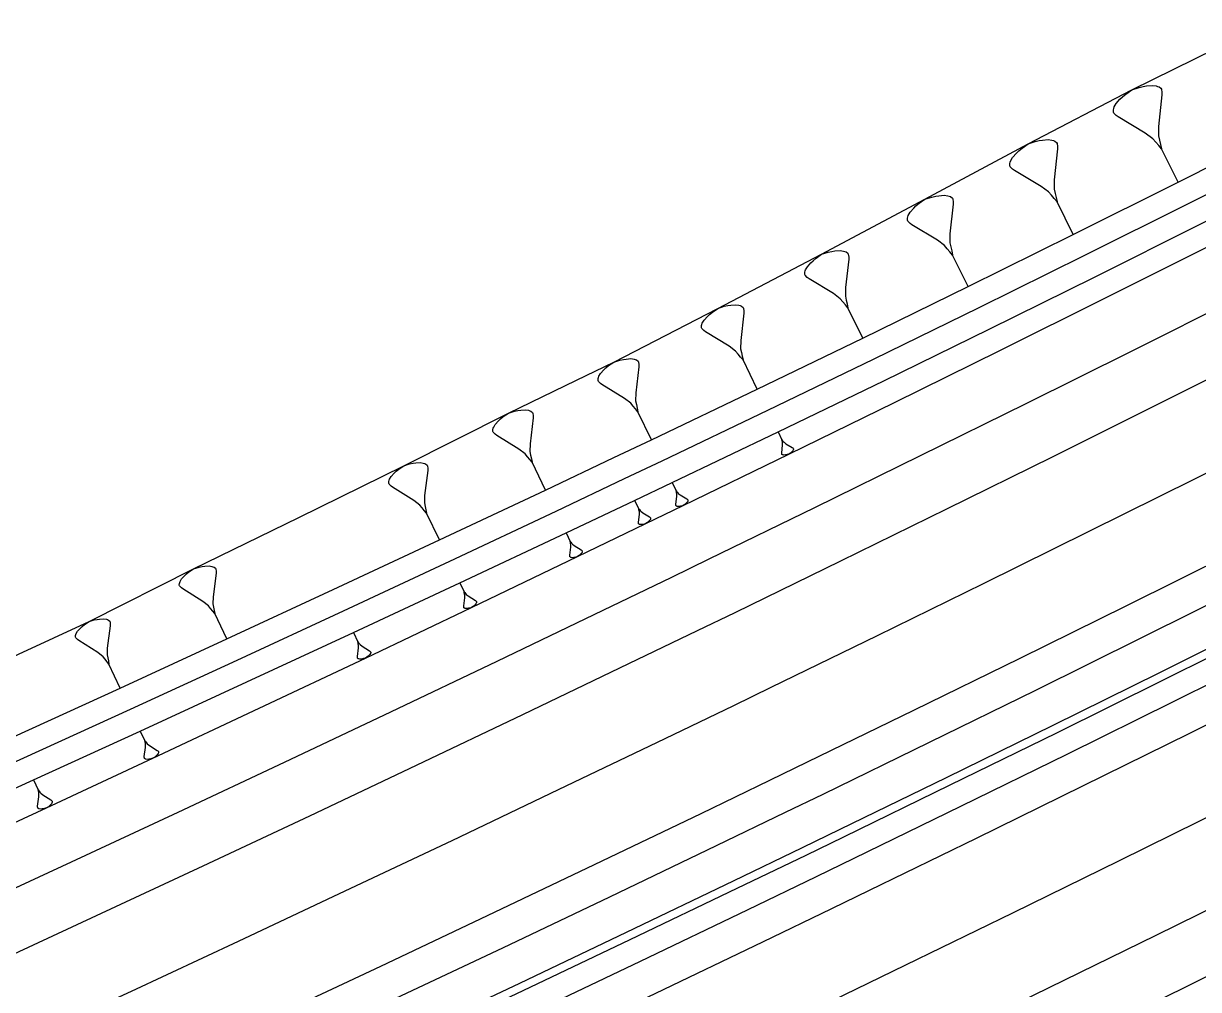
# Model space of a CAD drawing. Extents: x 384551 to 386632, y 802806 to 803252.
# Drawn here: x 386247.69 to 386297.2, y 803018.78 to 803059.46 of the extents above; entities that cross this region are included whole.
import ezdxf

# ---------------------------------------------------------------- set-up
doc = ezdxf.new("R2010")
doc.units = 0
doc.layers.get('0').update_dxf_attribs({"linetype": 'CONTINUOUS'})

msp = doc.modelspace()

# ---------------------------------------------------------------- linework, layer by layer
at = {"color": 7}
for p, q in [((386293.9919, 803056.3674), (386294.1322, 803056.4881)), ((386294.1322, 803056.4881), (386294.3929, 803056.6692)), ((386294.3929, 803056.6692), (386294.6939, 803056.7701)), ((386294.6939, 803056.7701), (386294.8746, 803056.8106)), ((386294.8746, 803056.8106), (386295.0151, 803056.8309)), ((386295.0151, 803056.8309), (386295.256, 803056.8514)), ((386295.256, 803056.8514), (386295.4166, 803056.8315)), ((386295.4166, 803056.8315), (386295.4769, 803056.8116)), ((386295.4769, 803056.8116), (386295.5372, 803056.7916)), ((386295.6582, 803056.4505), (386295.5199, 803055.1251)), ((386295.5372, 803056.7916), (386295.6176, 803056.7315)), ((386295.6176, 803056.7315), (386295.6377, 803056.6914)), ((386295.6377, 803056.6914), (386295.658, 803056.5509)), ((386295.658, 803056.5509), (386295.6582, 803056.4505)), ((386293.6312, 803055.8849), (386293.6512, 803055.9451)), ((386293.6512, 803055.9451), (386293.7313, 803056.0858)), ((386293.7313, 803056.0858), (386293.8916, 803056.2668)), ((386293.8916, 803056.2668), (386293.9919, 803056.3674)), ((386293.6113, 803055.8246), (386293.6312, 803055.8849)), ((386293.6114, 803055.7242), (386293.6113, 803055.8246)), ((386293.6316, 803055.6841), (386293.6114, 803055.7242)), ((386293.7321, 803055.5839), (386293.6316, 803055.6841)), ((386293.8126, 803055.5238), (386293.7321, 803055.5839)), ((386294.9582, 803054.843), (386293.8126, 803055.5238)), ((386295.5199, 803055.1251), (386295.5206, 803054.7235)), ((386290.0192, 803054.3934), (386290.3147, 803054.4915)), ((386290.3147, 803054.4915), (386290.492, 803054.5307)), ((386290.492, 803054.5307), (386290.6299, 803054.5503)), ((386290.6299, 803054.5503), (386290.8662, 803054.5697)), ((386290.8662, 803054.5697), (386291.0237, 803054.5498)), ((386291.0237, 803054.5498), (386291.0827, 803054.5301)), ((386291.0827, 803054.5301), (386291.1418, 803054.5103)), ((386291.1418, 803054.5103), (386291.2205, 803054.4512)), ((386291.2205, 803054.4512), (386291.2402, 803054.4118)), ((386295.2798, 803054.6026), (386294.9582, 803054.843)), ((386295.4005, 803054.4623), (386295.2798, 803054.6026)), ((386295.5212, 803054.3219), (386295.4005, 803054.4623)), ((386295.5206, 803054.7235), (386295.561, 803054.5429)), ((386295.561, 803054.5429), (386295.6015, 803054.3622)), ((386289.3688, 803053.8231), (386289.5265, 803054.0001)), ((386289.5265, 803054.0001), (386289.6251, 803054.0985)), ((386289.6251, 803054.0985), (386289.763, 803054.2165)), ((386289.763, 803054.2165), (386290.0192, 803054.3934)), ((386291.2596, 803054.1754), (386291.1203, 803052.8759)), ((386291.2402, 803054.4118), (386291.2597, 803054.2739)), ((386291.2597, 803054.2739), (386291.2596, 803054.1754)), ((386295.6419, 803054.1816), (386295.5212, 803054.3219)), ((386295.6015, 803054.3622), (386295.6419, 803054.1816)), ((386296.347, 803052.7773), (386295.6419, 803054.1816)), ((386289.2502, 803053.4687), (386289.2503, 803053.5672)), ((386289.2699, 803053.4293), (386289.2502, 803053.4687)), ((386289.2503, 803053.5672), (386289.2701, 803053.6262)), ((386289.2701, 803053.6262), (386289.2898, 803053.6853)), ((386289.2898, 803053.6853), (386289.3688, 803053.8231)), ((386289.3682, 803053.3308), (386289.2699, 803053.4293)), ((386289.4469, 803053.2716), (386289.3682, 803053.3308)), ((386290.5686, 803052.6008), (386289.4469, 803053.2716)), ((386290.8834, 803052.3642), (386290.5686, 803052.6008)), ((386291.1203, 803052.8759), (386291.1199, 803052.4821)), ((386291.1199, 803052.4821), (386291.1591, 803052.3048)), ((386285.4276, 803051.8896), (386285.6741, 803052.0588)), ((386285.6741, 803052.0588), (386285.9582, 803052.1522)), ((386285.9582, 803052.1522), (386286.1285, 803052.1894)), ((386286.1285, 803052.1894), (386286.2609, 803052.2078)), ((386286.2609, 803052.2078), (386286.4879, 803052.2258)), ((386286.4879, 803052.2258), (386286.6392, 803052.2063)), ((386286.6392, 803052.2063), (386286.6958, 803052.1872)), ((386286.6958, 803052.1872), (386286.7525, 803052.1681)), ((386286.7525, 803052.1681), (386286.8279, 803052.111)), ((386286.8279, 803052.111), (386286.8466, 803052.0732)), ((386286.8466, 803052.0732), (386286.865, 803051.9407)), ((386291.0014, 803052.2262), (386290.8834, 803052.3642)), ((386291.1194, 803052.0882), (386291.0014, 803052.2262)), ((386291.2374, 803051.9502), (386291.1194, 803052.0882)), ((386291.1591, 803052.3048), (386291.1983, 803052.1275)), ((386291.1983, 803052.1275), (386291.2374, 803051.9502)), ((386284.9718, 803051.3807), (386285.048, 803051.5128)), ((386285.048, 803051.5128), (386285.1999, 803051.6824)), ((386285.1999, 803051.6824), (386285.2948, 803051.7766)), ((386285.2948, 803051.7766), (386285.4276, 803051.8896)), ((386286.8647, 803051.8462), (386286.7275, 803050.5986)), ((386286.865, 803051.9407), (386286.8647, 803051.8462)), ((386291.9251, 803050.571), (386291.2374, 803051.9502)), ((386284.9332, 803051.1729), (386284.9336, 803051.2674)), ((386284.952, 803051.135), (386284.9332, 803051.1729)), ((386284.9336, 803051.2674), (386284.9527, 803051.3241)), ((386285.0461, 803051.0401), (386284.952, 803051.135)), ((386284.9527, 803051.3241), (386284.9718, 803051.3807)), ((386285.1216, 803050.983), (386285.0461, 803051.0401)), ((386286.197, 803050.3359), (386285.1216, 803050.983)), ((386286.7275, 803050.5986), (386286.726, 803050.2204)), ((386286.4986, 803050.1078), (386286.197, 803050.3359)), ((386286.6116, 803049.975), (386286.4986, 803050.1078)), ((386286.7245, 803049.8422), (386286.6116, 803049.975)), ((386286.726, 803050.2204), (386286.7632, 803050.0501)), ((386286.7632, 803050.0501), (386286.8003, 803049.8797)), ((386280.9556, 803049.4714), (386281.0832, 803049.5793)), ((386281.0832, 803049.5793), (386281.3199, 803049.7408)), ((386281.3199, 803049.7408), (386281.5923, 803049.8296)), ((386281.5923, 803049.8296), (386281.7556, 803049.8647)), ((386281.7556, 803049.8647), (386281.8826, 803049.882)), ((386281.8826, 803049.882), (386282.1002, 803049.8987)), ((386282.1002, 803049.8987), (386282.2451, 803049.8796)), ((386282.2451, 803049.8796), (386282.2993, 803049.8611)), ((386282.2993, 803049.8611), (386282.3535, 803049.8426)), ((386282.4602, 803049.5338), (386282.3254, 803048.3387)), ((386282.3535, 803049.8426), (386282.4257, 803049.7878)), ((386282.4257, 803049.7878), (386282.4435, 803049.7514)), ((386282.4435, 803049.7514), (386282.4608, 803049.6245)), ((386282.4608, 803049.6245), (386282.4602, 803049.5338)), ((386286.8375, 803049.7094), (386286.7245, 803049.8422)), ((386286.8003, 803049.8797), (386286.8375, 803049.7094)), ((386287.4942, 803048.3831), (386286.8375, 803049.7094)), ((386280.6075, 803048.8938), (386280.6081, 803048.9844)), ((386280.6081, 803048.9844), (386280.6265, 803049.0386)), ((386280.6265, 803049.0386), (386280.645, 803049.0929)), ((386280.645, 803049.0929), (386280.7184, 803049.2192)), ((386280.7184, 803049.2192), (386280.8644, 803049.3814)), ((386280.8644, 803049.3814), (386280.9556, 803049.4714)), ((386280.6253, 803048.8574), (386280.6075, 803048.8938)), ((386280.7153, 803048.7662), (386280.6253, 803048.8574)), ((386280.7875, 803048.7113), (386280.7153, 803048.7662)), ((386281.8163, 803048.0883), (386280.7875, 803048.7113)), ((386282.1048, 803047.8689), (386281.8163, 803048.0883)), ((386282.3254, 803048.3387), (386282.323, 803047.9762)), ((386276.944, 803047.465), (386277.2067, 803047.5498)), ((386277.2067, 803047.5498), (386277.3641, 803047.5833)), ((386277.3641, 803047.5833), (386277.4865, 803047.5996)), ((386277.4865, 803047.5996), (386277.6962, 803047.6151)), ((386277.6962, 803047.6151), (386277.8357, 803047.5963)), ((386277.8357, 803047.5963), (386277.8879, 803047.5783)), ((386277.8879, 803047.5783), (386277.9401, 803047.5604)), ((386277.9401, 803047.5604), (386278.0094, 803047.5074)), ((386278.0094, 803047.5074), (386278.0266, 803047.4723)), ((386282.2127, 803047.7414), (386282.1048, 803047.8689)), ((386282.3206, 803047.6138), (386282.2127, 803047.7414)), ((386282.4285, 803047.4862), (386282.3206, 803047.6138)), ((386282.323, 803047.9762), (386282.3582, 803047.8129)), ((386282.3582, 803047.8129), (386282.3933, 803047.6495)), ((386282.3933, 803047.6495), (386282.4285, 803047.4862)), ((386276.3631, 803046.9642), (386276.5043, 803047.12)), ((386276.5043, 803047.12), (386276.5924, 803047.2064)), ((386276.5924, 803047.2064), (386276.7156, 803047.31)), ((386276.7156, 803047.31), (386276.944, 803047.465)), ((386278.042, 803047.2626), (386277.909, 803046.1115)), ((386278.0266, 803047.4723), (386278.0429, 803047.3499)), ((386278.0429, 803047.3499), (386278.042, 803047.2626)), ((386283.0543, 803046.2135), (386282.4285, 803047.4862)), ((386276.2554, 803046.6509), (386276.2562, 803046.7382)), ((386276.2725, 803046.6158), (386276.2554, 803046.6509)), ((386276.2562, 803046.7382), (386276.2742, 803046.7904)), ((386276.359, 803046.5277), (386276.2725, 803046.6158)), ((386276.2742, 803046.7904), (386276.2921, 803046.8426)), ((386276.2921, 803046.8426), (386276.3631, 803046.9642)), ((386276.4283, 803046.4747), (386276.359, 803046.5277)), ((386277.4178, 803045.8717), (386276.4283, 803046.4747)), ((386277.909, 803046.1115), (386277.9057, 803045.7624)), ((386277.6952, 803045.6596), (386277.4178, 803045.8717)), ((386277.7988, 803045.5364), (386277.6952, 803045.6596)), ((386277.9024, 803045.4132), (386277.7988, 803045.5364)), ((386277.9057, 803045.7624), (386277.9391, 803045.6049)), ((386277.9391, 803045.6049), (386277.9725, 803045.4475)), ((386272.2217, 803044.9563), (386272.3403, 803045.0555)), ((386272.3403, 803045.0555), (386272.5603, 803045.2039)), ((386272.5603, 803045.2039), (386272.813, 803045.2847)), ((386272.813, 803045.2847), (386272.9644, 803045.3164)), ((386272.9644, 803045.3164), (386273.082, 803045.3317)), ((386273.082, 803045.3317), (386273.2835, 803045.346)), ((386273.2835, 803045.346), (386273.4175, 803045.3276)), ((386273.4175, 803045.3276), (386273.4677, 803045.3102)), ((386273.4677, 803045.3102), (386273.5178, 803045.2928)), ((386273.5178, 803045.2928), (386273.5843, 803045.2417)), ((386273.5843, 803045.2417), (386273.6006, 803045.2079)), ((386273.6006, 803045.2079), (386273.616, 803045.0903)), ((386273.616, 803045.0903), (386273.615, 803045.0064)), ((386278.006, 803045.29), (386277.9024, 803045.4132)), ((386277.9725, 803045.4475), (386278.006, 803045.29)), ((386278.6055, 803044.0622), (386278.006, 803045.29)), ((386271.8974, 803044.5072), (386271.9148, 803044.5573)), ((386271.9148, 803044.5573), (386271.9322, 803044.6075)), ((386271.9322, 803044.6075), (386272.0007, 803044.7241)), ((386272.0007, 803044.7241), (386272.1368, 803044.8734)), ((386272.1368, 803044.8734), (386272.2217, 803044.9563)), ((386273.615, 803045.0064), (386273.484, 803043.9006)), ((386271.8964, 803044.4233), (386271.8974, 803044.5072)), ((386271.9127, 803044.3896), (386271.8964, 803044.4233)), ((386271.9956, 803044.3047), (386271.9127, 803044.3896)), ((386272.0621, 803044.2535), (386271.9956, 803044.3047)), ((386273.0114, 803043.6714), (386272.0621, 803044.2535)), ((386273.2774, 803043.4668), (386273.0114, 803043.6714)), ((386273.484, 803043.9006), (386273.4799, 803043.565)), ((386273.4799, 803043.565), (386273.5116, 803043.4136)), ((386267.906, 803042.9053), (386268.1236, 803043.0511)), ((386268.1236, 803043.0511), (386268.3733, 803043.1302)), ((386268.3733, 803043.1302), (386268.5229, 803043.1611)), ((386268.5229, 803043.1611), (386268.6391, 803043.1759)), ((386268.6391, 803043.1759), (386268.8381, 803043.1895)), ((386268.8381, 803043.1895), (386268.9704, 803043.171)), ((386268.9704, 803043.171), (386269.0198, 803043.1537)), ((386269.0198, 803043.1537), (386269.0692, 803043.1364)), ((386269.0692, 803043.1364), (386269.1348, 803043.0857)), ((386269.1348, 803043.0857), (386269.1508, 803043.0523)), ((386269.1508, 803043.0523), (386269.1657, 803042.9361)), ((386273.3766, 803043.3482), (386273.2774, 803043.4668)), ((386273.4758, 803043.2295), (386273.3766, 803043.3482)), ((386273.575, 803043.1108), (386273.4758, 803043.2295)), ((386273.5116, 803043.4136), (386273.5433, 803043.2622)), ((386273.5433, 803043.2622), (386273.575, 803043.1108)), ((386274.1479, 803041.9293), (386273.575, 803043.1108)), ((386267.5018, 803042.464), (386267.5698, 803042.579)), ((386267.5698, 803042.579), (386267.7045, 803042.726)), ((386267.7045, 803042.726), (386267.7886, 803042.8076)), ((386267.7886, 803042.8076), (386267.906, 803042.9053)), ((386269.1644, 803042.8533), (386269.0321, 803041.7618)), ((386269.1657, 803042.9361), (386269.1644, 803042.8533)), ((386267.4659, 803042.2823), (386267.4672, 803042.3651)), ((386267.482, 803042.2489), (386267.4659, 803042.2823)), ((386267.4672, 803042.3651), (386267.4845, 803042.4146)), ((386267.5636, 803042.1649), (386267.482, 803042.2489)), ((386267.4845, 803042.4146), (386267.5018, 803042.464)), ((386267.6291, 803042.1142), (386267.5636, 803042.1649)), ((386268.5648, 803041.5368), (386267.6291, 803042.1142)), ((386279.483, 803042.265), (386279.6481, 803041.9268)), ((386269.0321, 803041.7618), (386269.0271, 803041.4305)), ((386279.6382, 803041.3834), (386279.6748, 803041.7005)), ((386279.6481, 803041.9268), (386279.6767, 803041.8928)), ((386279.6573, 803041.8834), (386279.6481, 803041.9268)), ((386279.6665, 803041.84), (386279.6573, 803041.8834)), ((386279.6757, 803041.7967), (386279.6665, 803041.84)), ((386279.6748, 803041.7005), (386279.6757, 803041.7967)), ((386279.6767, 803041.8928), (386279.7052, 803041.8589)), ((386279.7052, 803041.8589), (386279.7337, 803041.825)), ((386279.7337, 803041.825), (386279.8101, 803041.7665)), ((386279.8101, 803041.7665), (386280.0827, 803041.6005)), ((386280.0827, 803041.6005), (386280.1018, 803041.5859)), ((386280.1018, 803041.5859), (386280.1256, 803041.5616)), ((386280.1256, 803041.5616), (386280.1303, 803041.5519)), ((386268.8268, 803041.3341), (386268.5648, 803041.5368)), ((386268.9245, 803041.2166), (386268.8268, 803041.3341)), ((386269.0221, 803041.0992), (386268.9245, 803041.2166)), ((386269.1198, 803040.9818), (386269.0221, 803041.0992)), ((386269.0271, 803041.4305), (386269.058, 803041.2809)), ((386269.058, 803041.2809), (386269.0889, 803041.1313)), ((386269.0889, 803041.1313), (386269.1198, 803040.9818)), ((386279.638, 803041.3594), (386279.6382, 803041.3834)), ((386279.6424, 803041.3257), (386279.638, 803041.3594)), ((386279.6472, 803041.316), (386279.6424, 803041.3257)), ((386279.6663, 803041.3014), (386279.6472, 803041.316)), ((386279.6806, 803041.2965), (386279.6663, 803041.3014)), ((386279.695, 803041.2915), (386279.6806, 803041.2965)), ((386279.7335, 803041.2864), (386279.695, 803041.2915)), ((386279.7912, 803041.2906), (386279.7335, 803041.2864)), ((386279.8249, 803041.2951), (386279.7912, 803041.2906)), ((386279.8683, 803041.3043), (386279.8249, 803041.2951)), ((386279.9406, 803041.3277), (386279.8683, 803041.3043)), ((386280.0036, 803041.3704), (386279.9406, 803041.3277)), ((386280.0375, 803041.3989), (386280.0036, 803041.3704)), ((386280.0618, 803041.4227), (386280.0375, 803041.3989)), ((386280.1006, 803041.4656), (386280.0618, 803041.4227)), ((386280.1202, 803041.4991), (386280.1006, 803041.4656)), ((386280.1251, 803041.5135), (386280.1202, 803041.4991)), ((386280.1301, 803041.5279), (386280.1251, 803041.5135)), ((386280.1303, 803041.5519), (386280.1301, 803041.5279)), ((386263.3117, 803040.5238), (386263.393, 803040.6023)), ((386263.393, 803040.6023), (386263.5064, 803040.6961)), ((386263.5064, 803040.6961), (386263.7166, 803040.8361)), ((386263.7166, 803040.8361), (386263.9575, 803040.9117)), ((386263.9575, 803040.9117), (386264.1018, 803040.9411)), ((386264.1018, 803040.9411), (386264.2139, 803040.9551)), ((386264.2139, 803040.9551), (386264.4058, 803040.9676)), ((386264.4058, 803040.9676), (386264.5333, 803040.9494)), ((386264.5333, 803040.9494), (386264.5809, 803040.9326)), ((386264.5809, 803040.9326), (386264.6285, 803040.9158)), ((386264.7195, 803040.6426), (386264.589, 803039.5907)), ((386264.6285, 803040.9158), (386264.6915, 803040.8667)), ((386264.6915, 803040.8667), (386264.7069, 803040.8345)), ((386264.7069, 803040.8345), (386264.7209, 803040.7224)), ((386264.7209, 803040.7224), (386264.7195, 803040.6426)), ((386269.6822, 803039.8136), (386269.1198, 803040.9818)), ((386263.0805, 803040.0967), (386263.0819, 803040.1765)), ((386263.0959, 803040.0644), (386263.0805, 803040.0967)), ((386263.0819, 803040.1765), (386263.0987, 803040.2241)), ((386263.0987, 803040.2241), (386263.1155, 803040.2718)), ((386263.1155, 803040.2718), (386263.1814, 803040.3824)), ((386263.1814, 803040.3824), (386263.3117, 803040.5238)), ((386275.0204, 803040.1296), (386275.1897, 803039.7805)), ((386263.1743, 803039.9832), (386263.0959, 803040.0644)), ((386263.2373, 803039.9341), (386263.1743, 803039.9832)), ((386264.1379, 803039.375), (386263.2373, 803039.9341)), ((386264.589, 803039.5907), (386264.5833, 803039.2713)), ((386275.1897, 803039.7805), (386275.219, 803039.7454)), ((386275.199, 803039.7358), (386275.1897, 803039.7805)), ((386275.2084, 803039.691), (386275.199, 803039.7358)), ((386275.2178, 803039.6463), (386275.2084, 803039.691)), ((386275.2166, 803039.5471), (386275.2178, 803039.6463)), ((386275.219, 803039.7454), (386275.2483, 803039.7104)), ((386275.2483, 803039.7104), (386275.2776, 803039.6753)), ((386275.2776, 803039.6753), (386275.3562, 803039.6148)), ((386275.3562, 803039.6148), (386275.6367, 803039.4428)), ((386264.39, 803039.1789), (386264.1379, 803039.375)), ((386264.4838, 803039.0654), (386264.39, 803039.1789)), ((386264.5833, 803039.2713), (386264.6127, 803039.127)), ((386264.6127, 803039.127), (386264.6421, 803038.9827)), ((386273.441, 803039.3793), (386273.612, 803039.0258)), ((386275.1776, 803039.1956), (386275.1779, 803039.2204)), ((386275.1821, 803039.1608), (386275.1776, 803039.1956)), ((386275.1779, 803039.2204), (386275.2166, 803039.5471)), ((386275.1869, 803039.1508), (386275.1821, 803039.1608)), ((386275.2066, 803039.1357), (386275.1869, 803039.1508)), ((386275.2214, 803039.1306), (386275.2066, 803039.1357)), ((386275.2362, 803039.1254), (386275.2214, 803039.1306)), ((386275.2758, 803039.12), (386275.2362, 803039.1254)), ((386275.3354, 803039.1242), (386275.2758, 803039.12)), ((386275.3701, 803039.1288), (386275.3354, 803039.1242)), ((386275.4149, 803039.1381), (386275.3701, 803039.1288)), ((386275.4895, 803039.162), (386275.4149, 803039.1381)), ((386275.5545, 803039.2059), (386275.4895, 803039.162)), ((386275.5896, 803039.2352), (386275.5545, 803039.2059)), ((386275.6147, 803039.2597), (386275.5896, 803039.2352)), ((386275.6549, 803039.3038), (386275.6147, 803039.2597)), ((386275.6367, 803039.4428), (386275.6564, 803039.4277)), ((386275.6751, 803039.3383), (386275.6549, 803039.3038)), ((386275.6564, 803039.4277), (386275.6809, 803039.4026)), ((386275.6803, 803039.3531), (386275.6751, 803039.3383)), ((386275.6854, 803039.3679), (386275.6803, 803039.3531)), ((386275.6809, 803039.4026), (386275.6857, 803039.3927)), ((386275.6857, 803039.3927), (386275.6854, 803039.3679)), ((386264.5776, 803038.9519), (386264.4838, 803039.0654)), ((386264.6714, 803038.8384), (386264.5776, 803038.9519)), ((386264.6421, 803038.9827), (386264.6714, 803038.8384)), ((386265.2105, 803037.7107), (386264.6714, 803038.8384)), ((386273.5995, 803038.4589), (386273.639, 803038.7896)), ((386273.612, 803039.0258), (386273.6416, 803038.9903)), ((386273.6214, 803038.9805), (386273.612, 803039.0258)), ((386273.6308, 803038.9352), (386273.6214, 803038.9805)), ((386273.6403, 803038.8899), (386273.6308, 803038.9352)), ((386273.639, 803038.7896), (386273.6403, 803038.8899)), ((386273.6416, 803038.9903), (386273.6712, 803038.9548)), ((386273.6712, 803038.9548), (386273.7009, 803038.9192)), ((386273.7009, 803038.9192), (386273.7804, 803038.858)), ((386273.7804, 803038.858), (386274.0641, 803038.6836)), ((386274.0641, 803038.6836), (386274.084, 803038.6683)), ((386274.084, 803038.6683), (386274.1087, 803038.6429)), ((386274.1081, 803038.5927), (386274.1029, 803038.5777)), ((386274.1133, 803038.6077), (386274.1081, 803038.5927)), ((386274.1087, 803038.6429), (386274.1136, 803038.6328)), ((386274.1136, 803038.6328), (386274.1133, 803038.6077)), ((386273.5991, 803038.4338), (386273.5995, 803038.4589)), ((386273.6037, 803038.3986), (386273.5991, 803038.4338)), ((386273.6086, 803038.3885), (386273.6037, 803038.3986)), ((386273.6284, 803038.3732), (386273.6086, 803038.3885)), ((386273.6434, 803038.368), (386273.6284, 803038.3732)), ((386273.6584, 803038.3628), (386273.6434, 803038.368)), ((386273.6985, 803038.3572), (386273.6584, 803038.3628)), ((386273.7588, 803038.3614), (386273.6985, 803038.3572)), ((386273.794, 803038.366), (386273.7588, 803038.3614)), ((386273.8392, 803038.3754), (386273.794, 803038.366)), ((386273.9148, 803038.3995), (386273.8392, 803038.3754)), ((386273.9807, 803038.4438), (386273.9148, 803038.3995)), ((386274.0162, 803038.4735), (386273.9807, 803038.4438)), ((386274.0416, 803038.4982), (386274.0162, 803038.4735)), ((386274.0823, 803038.5428), (386274.0416, 803038.4982)), ((386274.1029, 803038.5777), (386274.0823, 803038.5428)), ((386270.5497, 803038.0115), (386270.7238, 803037.6497)), ((386270.7238, 803037.6497), (386270.7541, 803037.6133)), ((386270.7334, 803037.6034), (386270.7238, 803037.6497)), ((386270.743, 803037.557), (386270.7334, 803037.6034)), ((386270.7541, 803037.6133), (386270.7843, 803037.5769)), ((386270.71, 803037.07), (386270.751, 803037.4081)), ((386270.7526, 803037.5107), (386270.743, 803037.557)), ((386270.751, 803037.4081), (386270.7526, 803037.5107)), ((386270.7843, 803037.5769), (386270.8146, 803037.5406)), ((386270.8146, 803037.5406), (386270.8958, 803037.4778)), ((386270.8958, 803037.4778), (386271.1856, 803037.2989)), ((386271.1622, 803037.1094), (386271.1362, 803037.0842)), ((386271.2039, 803037.155), (386271.1622, 803037.1094)), ((386271.1856, 803037.2989), (386271.2059, 803037.2832)), ((386271.225, 803037.1906), (386271.2039, 803037.155)), ((386271.2059, 803037.2832), (386271.2311, 803037.2572)), ((386271.2304, 803037.2059), (386271.225, 803037.1906)), ((386271.2357, 803037.2212), (386271.2304, 803037.2059)), ((386271.2311, 803037.2572), (386271.2361, 803037.2469)), ((386271.2361, 803037.2469), (386271.2357, 803037.2212)), ((386255.2213, 803036.5949), (386255.3271, 803036.6075)), ((386255.3271, 803036.6075), (386255.5081, 803036.6183)), ((386255.5081, 803036.6183), (386255.6283, 803036.6004)), ((386270.7096, 803037.0444), (386270.71, 803037.07)), ((386270.7142, 803037.0084), (386270.7096, 803037.0444)), ((386270.7192, 803036.998), (386270.7142, 803037.0084)), ((386270.7395, 803036.9823), (386270.7192, 803036.998)), ((386270.7548, 803036.977), (386270.7395, 803036.9823)), ((386270.7701, 803036.9716), (386270.7548, 803036.977)), ((386270.8111, 803036.9659), (386270.7701, 803036.9716)), ((386270.8727, 803036.9701), (386270.8111, 803036.9659)), ((386270.9087, 803036.9747), (386270.8727, 803036.9701)), ((386270.9551, 803036.9842), (386270.9087, 803036.9747)), ((386271.0324, 803037.0087), (386270.9551, 803036.9842)), ((386271.0998, 803037.0539), (386271.0324, 803037.0087)), ((386271.1362, 803037.0842), (386271.0998, 803037.0539)), ((386254.3503, 803036.0728), (386254.474, 803036.2055)), ((386254.474, 803036.2055), (386254.551, 803036.279)), ((386254.551, 803036.279), (386254.6585, 803036.3669)), ((386254.6585, 803036.3669), (386254.8574, 803036.4979)), ((386254.8574, 803036.4979), (386255.0851, 803036.5679)), ((386255.0851, 803036.5679), (386255.2213, 803036.5949)), ((386255.6283, 803036.6004), (386255.6731, 803036.5843)), ((386255.6731, 803036.5843), (386255.7179, 803036.5682)), ((386255.8023, 803036.3101), (386255.6737, 803035.3187)), ((386255.7179, 803036.5682), (386255.7771, 803036.5216)), ((386255.7771, 803036.5216), (386255.7914, 803036.4912)), ((386255.7914, 803036.4912), (386255.804, 803036.3854)), ((386255.804, 803036.3854), (386255.8023, 803036.3101)), ((386254.2536, 803035.8038), (386254.2554, 803035.8791)), ((386254.268, 803035.7734), (386254.2536, 803035.8038)), ((386254.2554, 803035.8791), (386254.2715, 803035.9239)), ((386254.3415, 803035.6963), (386254.268, 803035.7734)), ((386254.2715, 803035.9239), (386254.2876, 803035.9688)), ((386254.2876, 803035.9688), (386254.3503, 803036.0728)), ((386254.4007, 803035.6497), (386254.3415, 803035.6963)), ((386255.2471, 803035.1177), (386254.4007, 803035.6497)), ((386266.073, 803035.9063), (386266.2521, 803035.5316)), ((386255.6737, 803035.3187), (386255.6667, 803035.0175)), ((386266.2361, 803034.9321), (386266.2795, 803035.2816)), ((386266.2521, 803035.5316), (386266.2833, 803035.4939)), ((386266.2618, 803035.4836), (386266.2521, 803035.5316)), ((386266.2716, 803035.4357), (386266.2618, 803035.4836)), ((386266.2814, 803035.3878), (386266.2716, 803035.4357)), ((386266.2795, 803035.2816), (386266.2814, 803035.3878)), ((386266.2833, 803035.4939), (386266.3144, 803035.4562)), ((386266.3144, 803035.4562), (386266.3456, 803035.4185)), ((386266.3456, 803035.4185), (386266.4294, 803035.3533)), ((386266.4294, 803035.3533), (386266.7286, 803035.1675)), ((386266.7286, 803035.1675), (386266.7495, 803035.1512)), ((386266.7495, 803035.1512), (386266.7756, 803035.1242)), ((386266.7756, 803035.1242), (386266.7807, 803035.1135)), ((386255.4838, 803034.9314), (386255.2471, 803035.1177)), ((386255.5717, 803034.8239), (386255.4838, 803034.9314)), ((386255.6596, 803034.7163), (386255.5717, 803034.8239)), ((386255.7475, 803034.6088), (386255.6596, 803034.7163)), ((386255.6667, 803035.0175), (386255.6936, 803034.8813)), ((386255.6936, 803034.8813), (386255.7206, 803034.7451)), ((386255.7206, 803034.7451), (386255.7475, 803034.6088)), ((386266.2357, 803034.9056), (386266.2361, 803034.9321)), ((386266.2403, 803034.8684), (386266.2357, 803034.9056)), ((386266.2454, 803034.8577), (386266.2403, 803034.8684)), ((386266.2664, 803034.8414), (386266.2454, 803034.8577)), ((386266.2822, 803034.8358), (386266.2664, 803034.8414)), ((386266.298, 803034.8302), (386266.2822, 803034.8358)), ((386266.3403, 803034.8241), (386266.298, 803034.8302)), ((386266.4041, 803034.8283), (386266.3403, 803034.8241)), ((386266.4413, 803034.833), (386266.4041, 803034.8283)), ((386266.4893, 803034.8427), (386266.4413, 803034.833)), ((386266.5693, 803034.8678), (386266.4893, 803034.8427)), ((386266.6392, 803034.9144), (386266.5693, 803034.8678)), ((386266.6769, 803034.9455), (386266.6392, 803034.9144)), ((386266.7039, 803034.9716), (386266.6769, 803034.9455)), ((386266.7471, 803035.0186), (386266.7039, 803034.9716)), ((386266.769, 803035.0553), (386266.7471, 803035.0186)), ((386266.7746, 803035.0712), (386266.769, 803035.0553)), ((386266.7802, 803035.087), (386266.7746, 803035.0712)), ((386266.7807, 803035.1135), (386266.7802, 803035.087)), ((386250.1609, 803034.0708), (386250.2629, 803034.1537)), ((386250.2629, 803034.1537), (386250.4514, 803034.2771)), ((386250.4514, 803034.2771), (386250.667, 803034.3427)), ((386250.667, 803034.3427), (386250.796, 803034.3679)), ((386250.796, 803034.3679), (386250.8961, 803034.3795)), ((386250.8961, 803034.3795), (386251.0674, 803034.3893)), ((386251.0674, 803034.3893), (386251.181, 803034.3721)), ((386251.181, 803034.3721), (386251.2234, 803034.3567)), ((386251.2234, 803034.3567), (386251.2657, 803034.3413)), ((386251.2657, 803034.3413), (386251.3216, 803034.2971)), ((386251.3216, 803034.2971), (386251.3351, 803034.2682)), ((386251.3351, 803034.2682), (386251.3468, 803034.1681)), ((386251.3468, 803034.1681), (386251.3449, 803034.0969)), ((386256.25, 803033.5424), (386255.7475, 803034.6088)), ((386249.8783, 803033.6219), (386249.8802, 803033.6932)), ((386249.8802, 803033.6932), (386249.8955, 803033.7355)), ((386249.8955, 803033.7355), (386249.9109, 803033.7779)), ((386249.9109, 803033.7779), (386249.9705, 803033.8762)), ((386249.9705, 803033.8762), (386250.0878, 803034.0014)), ((386250.0878, 803034.0014), (386250.1609, 803034.0708)), ((386251.3449, 803034.0969), (386251.2206, 803033.1592)), ((386261.5906, 803033.8135), (386261.7745, 803033.4259)), ((386249.8918, 803033.5931), (386249.8783, 803033.6219)), ((386249.9612, 803033.52), (386249.8918, 803033.5931)), ((386250.0171, 803033.4757), (386249.9612, 803033.52)), ((386250.8165, 803032.9701), (386250.0171, 803033.4757)), ((386251.2206, 803033.1592), (386251.2132, 803032.8742)), ((386261.7563, 803032.8067), (386261.8021, 803033.1676)), ((386261.7745, 803033.4259), (386261.8066, 803033.3869)), ((386261.7845, 803033.3763), (386261.7745, 803033.4259)), ((386261.7944, 803033.3268), (386261.7845, 803033.3763)), ((386261.8043, 803033.2772), (386261.7944, 803033.3268)), ((386261.8021, 803033.1676), (386261.8043, 803033.2772)), ((386261.8066, 803033.3869), (386261.8387, 803033.3478)), ((386261.8387, 803033.3478), (386261.8708, 803033.3088)), ((386261.8708, 803033.3088), (386261.9571, 803033.2412)), ((386261.9571, 803033.2412), (386262.2657, 803033.0485)), ((386251.04, 803032.7932), (386250.8165, 803032.9701)), ((386251.1229, 803032.6913), (386251.04, 803032.7932)), ((386251.2058, 803032.5893), (386251.1229, 803032.6913)), ((386251.2132, 803032.8742), (386251.2383, 803032.7453)), ((386251.2383, 803032.7453), (386251.2635, 803032.6163)), ((386261.7557, 803032.7793), (386261.7563, 803032.8067)), ((386261.7604, 803032.7408), (386261.7557, 803032.7793)), ((386261.7657, 803032.7298), (386261.7604, 803032.7408)), ((386261.7873, 803032.7129), (386261.7657, 803032.7298)), ((386261.8036, 803032.7071), (386261.7873, 803032.7129)), ((386261.8199, 803032.7012), (386261.8036, 803032.7071)), ((386261.8637, 803032.6949), (386261.8199, 803032.7012)), ((386261.9295, 803032.699), (386261.8637, 803032.6949)), ((386261.968, 803032.7037), (386261.9295, 803032.699)), ((386262.0176, 803032.7136), (386261.968, 803032.7037)), ((386262.1003, 803032.7393), (386262.0176, 803032.7136)), ((386262.1726, 803032.7872), (386262.1003, 803032.7393)), ((386262.2116, 803032.8193), (386262.1726, 803032.7872)), ((386262.2396, 803032.8461), (386262.2116, 803032.8193)), ((386262.2844, 803032.8946), (386262.2396, 803032.8461)), ((386262.2657, 803033.0485), (386262.2873, 803033.0316)), ((386262.3072, 803032.9325), (386262.2844, 803032.8946)), ((386262.2873, 803033.0316), (386262.3141, 803033.0036)), ((386262.313, 803032.9488), (386262.3072, 803032.9325)), ((386262.3188, 803032.9651), (386262.313, 803032.9488)), ((386262.3141, 803033.0036), (386262.3194, 803032.9925)), ((386262.3194, 803032.9925), (386262.3188, 803032.9651)), ((386251.2886, 803032.4873), (386251.2058, 803032.5893)), ((386251.2635, 803032.6163), (386251.2886, 803032.4873)), ((386251.7612, 803031.477), (386251.2886, 803032.4873)), ((386252.6087, 803029.6654), (386252.8021, 803029.252)), ((386252.8021, 803029.252), (386252.836, 803029.2103)), ((386252.8124, 803029.1992), (386252.8021, 803029.252)), ((386252.8227, 803029.1464), (386252.8124, 803029.1992)), ((386252.836, 803029.2103), (386252.8699, 803029.1686)), ((386252.7791, 803028.5934), (386252.8299, 803028.9771)), ((386252.833, 803029.0937), (386252.8227, 803029.1464)), ((386252.8299, 803028.9771), (386252.833, 803029.0937)), ((386252.8699, 803029.1686), (386252.9038, 803029.1268)), ((386252.9038, 803029.1268), (386252.9953, 803029.0544)), ((386252.9953, 803029.0544), (386253.3224, 803028.8475)), ((386253.3415, 803028.6837), (386253.2935, 803028.6324)), ((386253.3224, 803028.8475), (386253.3453, 803028.8294)), ((386253.3659, 803028.7239), (386253.3415, 803028.6837)), ((386253.3453, 803028.8294), (386253.3737, 803028.7995)), ((386253.3721, 803028.7412), (386253.3659, 803028.7239)), ((386253.3784, 803028.7586), (386253.3721, 803028.7412)), ((386253.3737, 803028.7995), (386253.3792, 803028.7877)), ((386253.3792, 803028.7877), (386253.3784, 803028.7586)), ((386252.7783, 803028.5642), (386252.7791, 803028.5934)), ((386252.7831, 803028.5232), (386252.7783, 803028.5642)), ((386252.7886, 803028.5114), (386252.7831, 803028.5232)), ((386252.8114, 803028.4933), (386252.7886, 803028.5114)), ((386252.8288, 803028.4871), (386252.8114, 803028.4933)), ((386252.8461, 803028.4808), (386252.8288, 803028.4871)), ((386252.8926, 803028.4737), (386252.8461, 803028.4808)), ((386252.9627, 803028.4777), (386252.8926, 803028.4737)), ((386253.0037, 803028.4825), (386252.9627, 803028.4777)), ((386253.0565, 803028.4928), (386253.0037, 803028.4825)), ((386253.1447, 803028.5196), (386253.0565, 803028.4928)), ((386253.2218, 803028.5701), (386253.1447, 803028.5196)), ((386253.2635, 803028.604), (386253.2218, 803028.5701)), ((386253.2935, 803028.6324), (386253.2635, 803028.604)), ((386248.1093, 803027.6102), (386248.3073, 803027.1838)), ((386248.2817, 803026.5054), (386248.3352, 803026.9005)), ((386248.3073, 803027.1838), (386248.3421, 803027.1407)), ((386248.3177, 803027.1294), (386248.3073, 803027.1838)), ((386248.3282, 803027.075), (386248.3177, 803027.1294)), ((386248.3386, 803027.0206), (386248.3282, 803027.075)), ((386248.3352, 803026.9005), (386248.3386, 803027.0206)), ((386248.3421, 803027.1407), (386248.3769, 803027.0977)), ((386248.3769, 803027.0977), (386248.4117, 803027.0546)), ((386248.4117, 803027.0546), (386248.5057, 803026.9797)), ((386248.5057, 803026.9797), (386248.8421, 803026.7657)), ((386248.8421, 803026.7657), (386248.8656, 803026.747)), ((386248.8656, 803026.747), (386248.8948, 803026.7161)), ((386248.8948, 803026.7161), (386248.9004, 803026.7039)), ((386248.9004, 803026.7039), (386248.8995, 803026.6739)), ((386248.2808, 803026.4754), (386248.2817, 803026.5054)), ((386248.2856, 803026.4332), (386248.2808, 803026.4754)), ((386248.2913, 803026.421), (386248.2856, 803026.4332)), ((386248.3148, 803026.4023), (386248.2913, 803026.421)), ((386248.3326, 803026.3958), (386248.3148, 803026.4023)), ((386248.3505, 803026.3893), (386248.3326, 803026.3958)), ((386248.3983, 803026.3819), (386248.3505, 803026.3893)), ((386248.4705, 803026.3858), (386248.3983, 803026.3819)), ((386248.5128, 803026.3906), (386248.4705, 803026.3858)), ((386248.5671, 803026.401), (386248.5128, 803026.3906)), ((386248.6581, 803026.4285), (386248.5671, 803026.401)), ((386248.7377, 803026.4803), (386248.6581, 803026.4285)), ((386248.7808, 803026.5151), (386248.7377, 803026.4803)), ((386248.8117, 803026.5442), (386248.7808, 803026.5151)), ((386248.8613, 803026.5969), (386248.8117, 803026.5442)), ((386248.8865, 803026.6382), (386248.8613, 803026.5969)), ((386248.893, 803026.6561), (386248.8865, 803026.6382)), ((386248.8995, 803026.6739), (386248.893, 803026.6561))]:
    msp.add_line(p, q, dxfattribs=at)
at = {"color": 7, "linetype": 'CONTINUOUS'}
for points in [[(386245.9684, 803032.2201), (386250.4514, 803034.2771), (386254.8574, 803036.4979), (386259.2889, 803038.6635), (386263.7166, 803040.8361), (386268.1236, 803043.0511), (386270.9929, 803044.4413), (386272.5603, 803045.2039), (386276.944, 803047.465), (386281.3199, 803049.7408), (386285.6741, 803052.0588), (386290.0192, 803054.3934), (386294.3929, 803056.6692), (386298.821, 803058.8364), (386300, 803059.4587)], [(386300, 803053.4989), (386296.7958, 803051.8836), (386292.3714, 803049.6761), (386287.9379, 803047.4869), (386283.4955, 803045.3161), (386279.0442, 803043.1636), (386274.5841, 803041.0295), (386273.0056, 803040.2796), (386270.1159, 803038.9126), (386265.6417, 803036.8085), (386261.1618, 803034.7169), (386256.6762, 803032.6378), (386252.185, 803030.5712), (386247.6881, 803028.5172), (386243.1856, 803026.4757)], [(386243.6043, 803025.5675), (386248.1093, 803027.6102), (386252.6087, 803029.6654), (386257.1025, 803031.7332), (386261.5906, 803033.8135), (386266.073, 803035.9063), (386270.5497, 803038.0115), (386273.441, 803039.3793), (386275.0204, 803040.1296), (386279.483, 803042.265), (386283.9368, 803044.4187), (386288.3817, 803046.5908), (386292.8176, 803048.7812), (386297.2445, 803050.9899), (386300, 803052.379)], [(386246.2591, 803019.8091), (386250.7641, 803021.8936), (386255.2633, 803023.9907), (386259.7566, 803026.1002), (386264.244, 803028.2222), (386268.7256, 803030.3567), (386273.2012, 803032.5036), (386276.0917, 803033.8983), (386277.6708, 803034.6629), (386282.1344, 803036.8346), (386286.592, 803039.0188), (386291.0434, 803041.2153), (386295.4888, 803043.4241), (386299.928, 803045.6453), (386300, 803045.6816)], [(386210.5429, 803000), (386211.4087, 803000.3747), (386215.9678, 803002.3625), (386220.5214, 803004.3629), (386225.0694, 803006.376), (386229.6118, 803008.4018), (386234.1485, 803010.4401), (386238.6795, 803012.491), (386243.2049, 803014.5545), (386247.7245, 803016.6306), (386252.2383, 803018.7192), (386256.7463, 803020.8204), (386261.2484, 803022.9341), (386265.7447, 803025.0602), (386270.235, 803027.1989), (386274.7193, 803029.35), (386277.6155, 803030.7474), (386279.1977, 803031.5135), (386283.6701, 803033.6895), (386288.1363, 803035.8779), (386292.5965, 803038.0787), (386297.0506, 803040.2919), (386300, 803041.7677)], [(386219.2921, 803000), (386221.9336, 803001.1605), (386226.4905, 803003.1775), (386231.0417, 803005.2072), (386235.5873, 803007.2495), (386240.1272, 803009.3045), (386244.6614, 803011.372), (386249.1899, 803013.4522), (386253.7125, 803015.5449), (386258.2293, 803017.6501), (386262.7402, 803019.7679), (386267.2453, 803021.8982), (386271.7444, 803024.0411), (386276.2375, 803026.1964), (386279.1393, 803027.5965), (386280.7246, 803028.3642), (386285.2057, 803030.5444), (386289.6807, 803032.7371), (386294.1496, 803034.9422), (386298.6124, 803037.1597), (386300, 803037.854)], [(386234.0922, 803000), (386238.0539, 803001.78), (386242.609, 803003.8418), (386247.1584, 803005.9163), (386251.7019, 803008.0034), (386256.2397, 803010.1031), (386260.7716, 803012.2154), (386265.2976, 803014.3402), (386269.8177, 803016.4777), (386274.3319, 803018.6277), (386278.84, 803020.7902), (386281.7516, 803022.195), (386283.3422, 803022.9652), (386287.8382, 803025.1528), (386292.3282, 803027.3528), (386296.8121, 803029.5653), (386300, 803031.1493)], [(386242.6091, 803000), (386244.0567, 803000.6552), (386248.6149, 803002.7337), (386253.1673, 803004.8249), (386257.7139, 803006.9287), (386262.2546, 803009.0451), (386266.7894, 803011.1741), (386271.3183, 803013.3157), (386275.8413, 803015.4699), (386280.3582, 803017.6366), (386283.2754, 803019.0442), (386284.8691, 803019.8159), (386289.3739, 803022.0076), (386293.8726, 803024.2119), (386298.3652, 803026.4287), (386300, 803027.2411)], [(386251.0485, 803000), (386254.6327, 803001.6464), (386259.1881, 803003.7543), (386263.7376, 803005.8748), (386268.2813, 803008.0079), (386272.8189, 803010.1537), (386277.3506, 803012.312), (386281.8763, 803014.483), (386284.7992, 803015.8933), (386286.396, 803016.6665), (386290.9095, 803018.8625), (386295.417, 803021.0711), (386299.9182, 803023.2922), (386300, 803023.3328)]]:
    msp.add_lwpolyline(points, dxfattribs=at)
at = {"color": 1, "linetype": 'CONTINUOUS'}
for points in [[(386247.2669, 803029.4241), (386251.7612, 803031.477), (386256.25, 803033.5424), (386260.7331, 803035.6203), (386265.2105, 803037.7107), (386269.6822, 803039.8136), (386272.5702, 803041.1798), (386274.1479, 803041.9293), (386278.6055, 803044.0622), (386283.0543, 803046.2135), (386287.4942, 803048.3831), (386291.9251, 803050.571), (386296.347, 803052.7773), (386300, 803054.6187)], [(386244.1657, 803024.3498), (386248.6581, 803026.4285), (386253.1447, 803028.5196), (386257.6254, 803030.6233), (386262.1003, 803032.7393), (386266.5693, 803034.8678), (386271.0324, 803037.0087), (386273.9148, 803038.3995), (386275.4895, 803039.162), (386279.9406, 803041.3277), (386284.3857, 803043.5057), (386288.8247, 803045.696), (386293.2576, 803047.8987), (386297.6844, 803050.1137), (386300, 803051.2804)], [(386227.0943, 803000), (386227.7695, 803000.2989), (386232.3287, 803002.3321), (386236.8823, 803004.378), (386241.4302, 803006.4366), (386245.9723, 803008.5077), (386250.5087, 803010.5915), (386255.0393, 803012.6879), (386259.564, 803014.7969), (386264.0829, 803016.9184), (386268.5958, 803019.0524), (386273.1028, 803021.199), (386277.6038, 803023.3581), (386280.5108, 803024.7607), (386282.0988, 803025.5297), (386286.5878, 803027.7138), (386291.0706, 803029.9103), (386295.5474, 803032.1193), (386300, 803034.3318)], [(386227.9586, 803000), (386232.4717, 803002.0127), (386237.0262, 803004.059), (386241.5749, 803006.1179), (386246.118, 803008.1895), (386250.6552, 803010.2737), (386255.1867, 803012.3705), (386259.7123, 803014.4798), (386264.232, 803016.6018), (386268.7459, 803018.7362), (386273.2537, 803020.8832), (386277.7556, 803023.0428), (386280.6631, 803024.4457), (386282.2515, 803025.2148), (386286.7413, 803027.3993), (386291.2251, 803029.5962), (386295.7027, 803031.8056), (386300, 803033.9409)]]:
    msp.add_lwpolyline(points, dxfattribs=at)
at = {"color": 2, "linetype": 'CONTINUOUS'}
for points in [[(386245.2124, 803022.0794), (386249.7111, 803024.161), (386254.204, 803026.2552), (386258.691, 803028.3617), (386263.1722, 803030.4808), (386267.6475, 803032.6123), (386272.1168, 803034.7562), (386275.0033, 803036.1489), (386276.5802, 803036.9125), (386281.0375, 803039.0812), (386285.4888, 803041.2622), (386289.9341, 803043.4557), (386294.3732, 803045.6614), (386298.8062, 803047.8795), (386300, 803048.481)], [(386223.0178, 803000), (386227.0995, 803001.8067), (386231.6546, 803003.8381), (386236.204, 803005.8821), (386240.7477, 803007.9388), (386245.2857, 803010.0081), (386249.8179, 803012.09), (386254.3443, 803014.1844), (386258.8649, 803016.2914), (386263.3796, 803018.411), (386267.8884, 803020.5431), (386272.3912, 803022.6877), (386276.8881, 803024.8448), (386279.7924, 803026.2462), (386281.379, 803027.0144), (386285.8638, 803029.1965), (386290.3426, 803031.391), (386294.8152, 803033.598), (386299.2817, 803035.8173), (386300, 803036.1767)], [(386230.4139, 803000), (386232.8803, 803001.0999), (386237.4373, 803003.1474), (386241.9886, 803005.2075), (386246.5341, 803007.2802), (386251.0739, 803009.3656), (386255.6079, 803011.4635), (386260.136, 803013.574), (386264.6583, 803015.6972), (386269.1746, 803017.8328), (386273.685, 803019.981), (386278.1894, 803022.1417), (386281.0985, 803023.5454), (386282.6878, 803024.315), (386287.1801, 803026.5007), (386291.6663, 803028.6989), (386296.1465, 803030.9095), (386300, 803032.8243)], [(386257.0278, 803000), (386260.2411, 803001.4869), (386264.7969, 803003.6103), (386269.3468, 803005.7464), (386273.8908, 803007.8951), (386278.4288, 803010.0565), (386282.9607, 803012.2304), (386285.8876, 803013.6427), (386287.4866, 803014.4169), (386292.0064, 803016.616), (386296.5201, 803018.8276), (386300, 803020.5447)]]:
    msp.add_lwpolyline(points, dxfattribs=at)
at = {"color": 3, "linetype": 'CONTINUOUS'}
msp.add_lwpolyline([(386234.0922, 803000), (386238.0539, 803001.78), (386242.609, 803003.8418), (386247.1584, 803005.9163), (386251.7019, 803008.0034), (386256.2397, 803010.1031), (386260.7716, 803012.2154), (386265.2976, 803014.3402), (386269.8177, 803016.4777), (386274.3319, 803018.6277), (386278.84, 803020.7902), (386281.7516, 803022.195), (386283.3422, 803022.9652), (386287.8382, 803025.1528), (386292.3282, 803027.3528), (386296.8121, 803029.5653), (386300, 803031.1493)], dxfattribs=at)

doc.saveas('drawing.dxf')
